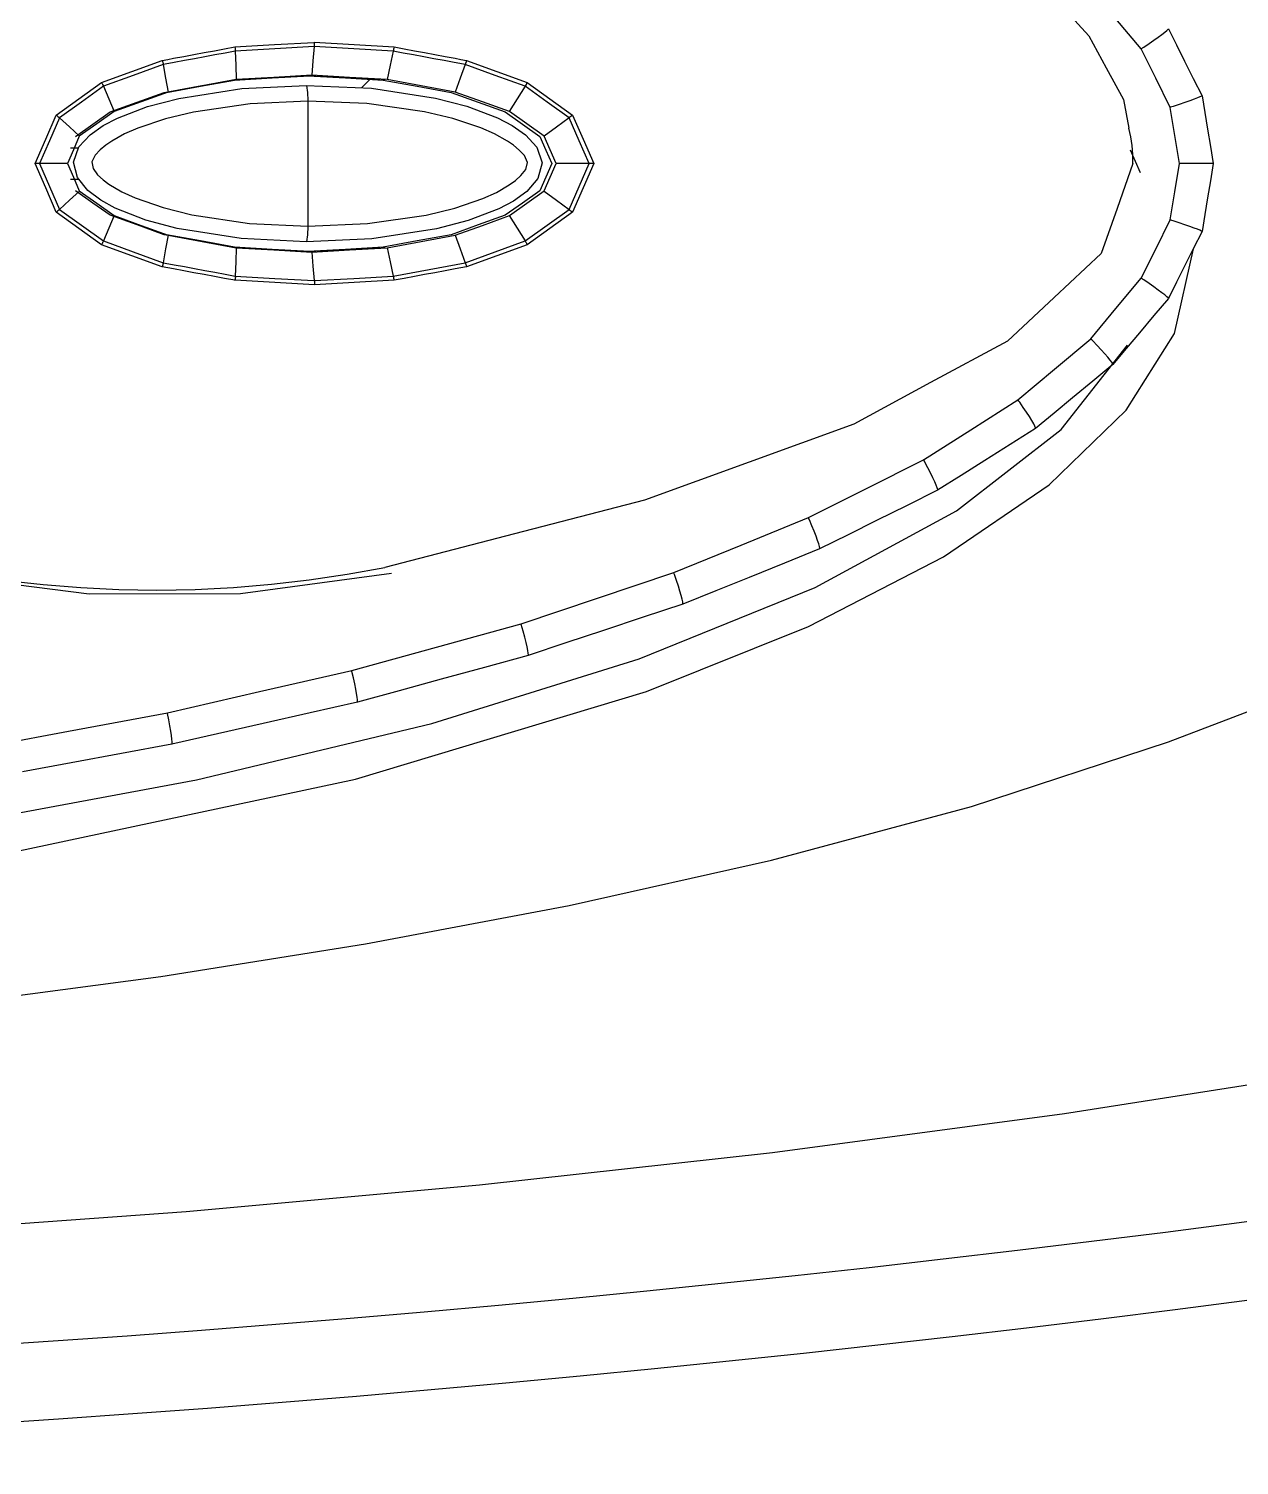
# Model space of a CAD drawing. Header units: millimetres. Extents: x 10547 to 11305, y 9897 to 10391.
# Drawn here: x 11050.819 to 11051.281, y 10069.683 to 10070.231 of the extents above; entities that cross this region are included whole.
import ezdxf

# ---------------------------------------------------------------- set-up
doc = ezdxf.new("R2010")
doc.units = ezdxf.units.MM
doc.layers.add('LG-AIRCON', color=240, linetype='Continuous')
doc.layers.add('LG-실내기', color=6, linetype='Continuous')

# ---------------------------------------------------------------- blocks, each defined once
blk = doc.blocks.new('15215')
at = {"layer": 'LG-실내기', "color": 0, "linetype": 'Continuous'}
for p, q in [((-7035.569, 12615.695), (-7034.103, 12614.101)), ((-7031.428, 12613.437), (-7032.722, 12614.985)), ((-7030.222, 12614.292), (-7030.114, 12614.381)), ((-7030.114, 12614.381), (-7030.051, 12614.442)), ((-7030.051, 12614.442), (-7030.034, 12614.472)), ((-7030.034, 12614.472), (-7029.619, 12613.642)), ((-7077.856, 12613.541), (-7075.822, 12613.658)), ((-7075.822, 12613.658), (-7073.789, 12613.775)), ((-7073.789, 12613.777), (-7071.742, 12613.659)), ((-7073.788, 12613.777), (-7073.786, 12613.717)), ((-7073.786, 12613.717), (-7073.785, 12613.66)), ((-7073.785, 12613.66), (-7073.784, 12613.607)), ((-7071.742, 12613.659), (-7069.696, 12613.54)), ((-7034.103, 12614.101), (-7033.217, 12612.475)), ((-7031.296, 12613.526), (-7031.028, 12613.708)), ((-7031.028, 12613.708), (-7030.78, 12613.881)), ((-7030.78, 12613.881), (-7030.559, 12614.038)), ((-7030.559, 12614.038), (-7030.371, 12614.177)), ((-7030.371, 12614.177), (-7030.222, 12614.292)), ((-7029.619, 12613.642), (-7029.204, 12612.812)), ((-7081.568, 12612.85), (-7081.278, 12612.904)), ((-7081.278, 12612.904), (-7080.988, 12612.957)), ((-7080.988, 12612.957), (-7080.466, 12613.054)), ((-7080.466, 12613.054), (-7079.944, 12613.151)), ((-7079.913, 12612.939), (-7080.435, 12612.842)), ((-7079.944, 12613.151), (-7079.422, 12613.248)), ((-7079.391, 12613.036), (-7079.913, 12612.939)), ((-7079.422, 12613.248), (-7078.9, 12613.345)), ((-7078.869, 12613.132), (-7079.391, 12613.036)), ((-7078.9, 12613.345), (-7078.378, 12613.442)), ((-7078.347, 12613.229), (-7078.869, 12613.132)), ((-7078.378, 12613.442), (-7077.856, 12613.539)), ((-7077.825, 12613.326), (-7078.347, 12613.229)), ((-7077.843, 12613.541), (-7077.84, 12613.482)), ((-7077.84, 12613.482), (-7077.838, 12613.425)), ((-7077.838, 12613.425), (-7077.838, 12613.372)), ((-7077.838, 12613.372), (-7077.838, 12613.325)), ((-7075.804, 12613.443), (-7077.825, 12613.326)), ((-7077.825, 12613.326), (-7077.802, 12612.599)), ((-7073.784, 12613.559), (-7075.804, 12613.443)), ((-7073.784, 12613.559), (-7073.849, 12612.826)), ((-7073.784, 12613.607), (-7073.784, 12613.559)), ((-7071.763, 12613.443), (-7073.784, 12613.559)), ((-7069.743, 12613.326), (-7071.763, 12613.443)), ((-7069.743, 12613.326), (-7069.895, 12612.599)), ((-7069.731, 12613.372), (-7069.743, 12613.326)), ((-7069.221, 12613.229), (-7069.743, 12613.326)), ((-7069.719, 12613.424), (-7069.731, 12613.372)), ((-7069.707, 12613.481), (-7069.719, 12613.424)), ((-7069.696, 12613.539), (-7069.707, 12613.481)), ((-7069.696, 12613.539), (-7069.174, 12613.442)), ((-7068.699, 12613.132), (-7069.221, 12613.229)), ((-7069.174, 12613.442), (-7068.652, 12613.345)), ((-7068.177, 12613.035), (-7068.699, 12613.132)), ((-7068.652, 12613.345), (-7068.13, 12613.248)), ((-7067.655, 12612.939), (-7068.177, 12613.035)), ((-7068.13, 12613.248), (-7067.608, 12613.151)), ((-7067.133, 12612.842), (-7067.655, 12612.939)), ((-7067.608, 12613.151), (-7067.086, 12613.054)), ((-7067.086, 12613.054), (-7066.565, 12612.957)), ((-7066.565, 12612.957), (-7066.274, 12612.904)), ((-7066.274, 12612.904), (-7065.984, 12612.85)), ((-7031.428, 12613.437), (-7031.42, 12613.443)), ((-7030.687, 12611.941), (-7031.428, 12613.437)), ((-7031.42, 12613.443), (-7031.413, 12613.448)), ((-7031.413, 12613.448), (-7031.354, 12613.487)), ((-7031.354, 12613.487), (-7031.296, 12613.526)), ((-7084.673, 12611.718), (-7083.12, 12612.284)), ((-7083.12, 12612.284), (-7081.568, 12612.85)), ((-7081.519, 12612.64), (-7083.05, 12612.083)), ((-7081.568, 12612.85), (-7081.56, 12612.821)), ((-7081.56, 12612.821), (-7081.553, 12612.793)), ((-7081.553, 12612.793), (-7081.546, 12612.764)), ((-7081.546, 12612.764), (-7081.539, 12612.737)), ((-7081.539, 12612.737), (-7081.528, 12612.686)), ((-7081.528, 12612.686), (-7081.519, 12612.64)), ((-7081.238, 12612.693), (-7081.519, 12612.64)), ((-7081.519, 12612.64), (-7081.393, 12611.935)), ((-7080.956, 12612.745), (-7081.238, 12612.693)), ((-7080.435, 12612.842), (-7080.956, 12612.745)), ((-7077.802, 12612.599), (-7077.779, 12611.872)), ((-7073.849, 12612.826), (-7073.914, 12612.093)), ((-7069.895, 12612.599), (-7070.048, 12611.872)), ((-7066.612, 12612.745), (-7067.133, 12612.842)), ((-7066.33, 12612.693), (-7066.612, 12612.745)), ((-7066.048, 12612.64), (-7066.33, 12612.693)), ((-7066.048, 12612.64), (-7066.304, 12611.935)), ((-7066.032, 12612.686), (-7066.048, 12612.64)), ((-7064.516, 12612.083), (-7066.048, 12612.64)), ((-7066.016, 12612.737), (-7066.032, 12612.686)), ((-7066.008, 12612.764), (-7066.016, 12612.737)), ((-7066, 12612.792), (-7066.008, 12612.764)), ((-7065.992, 12612.821), (-7066, 12612.792)), ((-7065.984, 12612.85), (-7065.992, 12612.821)), ((-7065.984, 12612.85), (-7064.431, 12612.284)), ((-7064.431, 12612.284), (-7062.878, 12611.718)), ((-7033.217, 12612.475), (-7032.332, 12610.849)), ((-7029.204, 12612.812), (-7028.759, 12611.923)), ((-7085.836, 12610.886), (-7084.673, 12611.718)), ((-7084.581, 12611.525), (-7085.708, 12610.719)), ((-7084.673, 12611.718), (-7084.659, 12611.691)), ((-7084.659, 12611.691), (-7084.646, 12611.665)), ((-7084.646, 12611.665), (-7084.633, 12611.64)), ((-7084.633, 12611.64), (-7084.621, 12611.614)), ((-7084.621, 12611.614), (-7084.598, 12611.567)), ((-7084.598, 12611.567), (-7084.58, 12611.525)), ((-7083.05, 12612.083), (-7084.581, 12611.525)), ((-7084.581, 12611.525), (-7084.307, 12610.877)), ((-7081.466, 12611.206), (-7079.723, 12611.526)), ((-7081.393, 12611.935), (-7081.267, 12611.229)), ((-7081.354, 12611.206), (-7079.612, 12611.526)), ((-7079.525, 12611.55), (-7081.269, 12611.228)), ((-7079.723, 12611.526), (-7077.981, 12611.845)), ((-7079.612, 12611.526), (-7077.87, 12611.845)), ((-7077.781, 12611.872), (-7079.525, 12611.55)), ((-7077.981, 12611.845), (-7076.05, 12611.955)), ((-7077.87, 12611.845), (-7075.938, 12611.955)), ((-7077.87, 12611.845), (-7077.825, 12611.858)), ((-7077.825, 12611.858), (-7077.781, 12611.871)), ((-7075.847, 12611.982), (-7077.781, 12611.872)), ((-7077.485, 12611.408), (-7074.203, 12611.565)), ((-7076.05, 12611.955), (-7074.118, 12612.065)), ((-7075.938, 12611.955), (-7074.007, 12612.065)), ((-7073.913, 12612.093), (-7075.847, 12611.982)), ((-7074.203, 12611.565), (-7070.857, 12611.421)), ((-7074.203, 12611.565), (-7074.197, 12611.563)), ((-7074.197, 12611.563), (-7074.191, 12611.557)), ((-7074.191, 12611.557), (-7074.18, 12611.535)), ((-7074.18, 12611.535), (-7074.17, 12611.502)), ((-7074.17, 12611.502), (-7074.156, 12611.43)), ((-7074.156, 12611.43), (-7074.143, 12611.333)), ((-7074.118, 12612.065), (-7072.187, 12611.955)), ((-7074.007, 12612.065), (-7072.076, 12611.955)), ((-7071.98, 12611.982), (-7073.913, 12612.093)), ((-7072.187, 12611.955), (-7070.256, 12611.845)), ((-7072.076, 12611.955), (-7070.144, 12611.845)), ((-7070.046, 12611.872), (-7071.98, 12611.982)), ((-7071.349, 12611.458), (-7070.923, 12611.883)), ((-7070.857, 12611.421), (-7067.577, 12610.921)), ((-7070.256, 12611.845), (-7068.513, 12611.525)), ((-7068.302, 12611.55), (-7070.046, 12611.872)), ((-7068.513, 12611.525), (-7066.771, 12611.206)), ((-7066.558, 12611.228), (-7068.302, 12611.55)), ((-7066.304, 12611.935), (-7066.56, 12611.229)), ((-7062.986, 12611.525), (-7064.516, 12612.083)), ((-7062.985, 12611.525), (-7063.389, 12610.877)), ((-7062.961, 12611.567), (-7062.986, 12611.525)), ((-7061.857, 12610.719), (-7062.985, 12611.525)), ((-7062.934, 12611.614), (-7062.961, 12611.567)), ((-7062.92, 12611.64), (-7062.934, 12611.614)), ((-7062.905, 12611.665), (-7062.92, 12611.64)), ((-7062.891, 12611.691), (-7062.905, 12611.665)), ((-7062.878, 12611.718), (-7062.891, 12611.691)), ((-7062.878, 12611.718), (-7061.713, 12610.886)), ((-7029.946, 12610.446), (-7030.687, 12611.941)), ((-7028.759, 12611.923), (-7028.314, 12611.035)), ((-7086.999, 12610.053), (-7085.836, 12610.886)), ((-7085.708, 12610.719), (-7086.835, 12609.912)), ((-7084.307, 12610.877), (-7084.034, 12610.229)), ((-7084.231, 12610.21), (-7082.848, 12610.708)), ((-7082.653, 12610.728), (-7084.038, 12610.227)), ((-7082.848, 12610.708), (-7081.466, 12611.206)), ((-7081.269, 12611.228), (-7082.653, 12610.728)), ((-7082.315, 12610.487), (-7080.723, 12610.903)), ((-7081.354, 12611.206), (-7081.312, 12611.217)), ((-7081.312, 12611.217), (-7081.27, 12611.228)), ((-7080.723, 12610.903), (-7077.485, 12611.408)), ((-7074.11, 12610.764), (-7077.06, 12610.628)), ((-7074.143, 12611.333), (-7074.131, 12611.214)), ((-7074.131, 12611.214), (-7074.122, 12611.078)), ((-7074.122, 12611.078), (-7074.115, 12610.926)), ((-7074.115, 12610.926), (-7074.11, 12610.764)), ((-7074.11, 12610.764), (-7074.11, 12607.565)), ((-7071.094, 12610.639), (-7074.11, 12610.764)), ((-7067.577, 12610.921), (-7065.964, 12610.506)), ((-7066.771, 12611.206), (-7065.388, 12610.708)), ((-7065.173, 12610.728), (-7066.557, 12611.228)), ((-7065.388, 12610.708), (-7064.006, 12610.21)), ((-7063.789, 12610.227), (-7065.173, 12610.728)), ((-7063.389, 12610.877), (-7063.793, 12610.229)), ((-7060.729, 12609.913), (-7061.857, 12610.719)), ((-7061.713, 12610.886), (-7060.55, 12610.054)), ((-7032.332, 12610.849), (-7032.2, 12610.117)), ((-7029.198, 12610.698), (-7029.485, 12610.6)), ((-7028.943, 12610.786), (-7029.198, 12610.698)), ((-7028.723, 12610.865), (-7028.943, 12610.786)), ((-7028.548, 12610.93), (-7028.723, 12610.865)), ((-7028.418, 12610.981), (-7028.548, 12610.93)), ((-7028.34, 12611.017), (-7028.418, 12610.981)), ((-7028.314, 12611.035), (-7028.34, 12611.017)), ((-7028.314, 12611.035), (-7028.173, 12610.179)), ((-7087.539, 12608.81), (-7086.999, 12610.053)), ((-7086.999, 12610.053), (-7086.975, 12610.034)), ((-7086.975, 12610.034), (-7086.952, 12610.015)), ((-7086.952, 12610.015), (-7086.93, 12609.996)), ((-7086.93, 12609.996), (-7086.908, 12609.978)), ((-7086.908, 12609.978), (-7086.869, 12609.943)), ((-7085.119, 12609.583), (-7084.231, 12610.21)), ((-7084.038, 12610.227), (-7084.926, 12609.596)), ((-7083.858, 12609.898), (-7082.315, 12610.487)), ((-7079.974, 12610.2), (-7081.405, 12609.856)), ((-7077.06, 12610.628), (-7079.974, 12610.2)), ((-7068.135, 12610.215), (-7071.094, 12610.639)), ((-7066.681, 12609.87), (-7068.135, 12610.215)), ((-7065.964, 12610.506), (-7064.394, 12609.913)), ((-7064.006, 12610.21), (-7063.118, 12609.583)), ((-7062.9, 12609.596), (-7063.789, 12610.227)), ((-7060.644, 12609.978), (-7060.689, 12609.944)), ((-7060.621, 12609.996), (-7060.644, 12609.978)), ((-7060.597, 12610.015), (-7060.621, 12609.996)), ((-7060.573, 12610.034), (-7060.597, 12610.015)), ((-7060.55, 12610.054), (-7060.573, 12610.034)), ((-7060.55, 12610.054), (-7060.008, 12608.81)), ((-7032.2, 12610.117), (-7032.068, 12609.386)), ((-7029.938, 12610.448), (-7029.946, 12610.446)), ((-7029.71, 12609.006), (-7029.946, 12610.446)), ((-7029.931, 12610.451), (-7029.938, 12610.448)), ((-7029.861, 12610.474), (-7029.931, 12610.451)), ((-7029.793, 12610.496), (-7029.861, 12610.474)), ((-7029.485, 12610.6), (-7029.793, 12610.496)), ((-7028.173, 12610.179), (-7028.031, 12609.324)), ((-7086.835, 12609.912), (-7087.345, 12608.739)), ((-7086.869, 12609.943), (-7086.835, 12609.913)), ((-7086.835, 12609.912), (-7086.323, 12609.441)), ((-7086.323, 12609.441), (-7085.812, 12608.969)), ((-7086.007, 12608.956), (-7085.119, 12609.583)), ((-7084.926, 12609.596), (-7085.815, 12608.965)), ((-7085.268, 12609.037), (-7084.591, 12609.515)), ((-7084.591, 12609.515), (-7083.858, 12609.898)), ((-7082.811, 12609.382), (-7083.493, 12609.082)), ((-7081.405, 12609.856), (-7082.811, 12609.382)), ((-7065.251, 12609.393), (-7066.681, 12609.87)), ((-7064.552, 12609.087), (-7065.251, 12609.393)), ((-7064.394, 12609.913), (-7063.644, 12609.524)), ((-7063.644, 12609.524), (-7062.955, 12609.04)), ((-7063.118, 12609.583), (-7062.23, 12608.956)), ((-7062.011, 12608.965), (-7062.9, 12609.596)), ((-7061.371, 12609.44), (-7062.013, 12608.969)), ((-7060.729, 12609.912), (-7061.371, 12609.44)), ((-7060.689, 12609.944), (-7060.729, 12609.913)), ((-7060.218, 12608.739), (-7060.729, 12609.912)), ((-7031.955, 12608.938), (-7032.068, 12609.386)), ((-7028.031, 12609.324), (-7027.885, 12608.445)), ((-7088.079, 12607.566), (-7087.539, 12608.81)), ((-7087.345, 12608.739), (-7087.855, 12607.566)), ((-7085.815, 12608.965), (-7086.121, 12608.265)), ((-7085.834, 12608.416), (-7085.268, 12609.037)), ((-7084.451, 12608.511), (-7084.74, 12608.272)), ((-7084.142, 12608.722), (-7084.451, 12608.511)), ((-7083.493, 12609.082), (-7084.142, 12608.722)), ((-7063.885, 12608.718), (-7064.552, 12609.087)), ((-7063.572, 12608.503), (-7063.885, 12608.718)), ((-7063.281, 12608.26), (-7063.572, 12608.503)), ((-7062.955, 12609.04), (-7062.379, 12608.406)), ((-7062.23, 12608.956), (-7061.924, 12608.261)), ((-7061.705, 12608.265), (-7062.011, 12608.965)), ((-7059.708, 12607.566), (-7060.218, 12608.739)), ((-7060.008, 12608.81), (-7059.468, 12607.566)), ((-7031.883, 12608.485), (-7031.955, 12608.938)), ((-7031.851, 12608.028), (-7031.883, 12608.485)), ((-7029.474, 12607.565), (-7029.71, 12609.006)), ((-7086.121, 12608.265), (-7086.428, 12607.565)), ((-7086.266, 12608.365), (-7085.867, 12608.365)), ((-7086.107, 12607.647), (-7085.834, 12608.416)), ((-7085, 12607.997), (-7085.168, 12607.664)), ((-7084.74, 12608.272), (-7085, 12607.997)), ((-7063.015, 12607.976), (-7063.281, 12608.26)), ((-7062.858, 12607.627), (-7063.015, 12607.976)), ((-7062.379, 12608.406), (-7062.111, 12607.609)), ((-7061.924, 12608.261), (-7061.618, 12607.565)), ((-7061.398, 12607.565), (-7061.705, 12608.265)), ((-7031.457, 12607.098), (-7031.981, 12608.258)), ((-7031.86, 12607.565), (-7031.851, 12608.028)), ((-7027.885, 12608.445), (-7027.739, 12607.565)), ((-7087.539, 12606.322), (-7088.079, 12607.566)), ((-7088.048, 12607.566), (-7088.079, 12607.566)), ((-7088.017, 12607.566), (-7088.048, 12607.566)), ((-7087.986, 12607.566), (-7088.017, 12607.566)), ((-7087.957, 12607.566), (-7087.986, 12607.566)), ((-7087.929, 12607.566), (-7087.957, 12607.566)), ((-7087.902, 12607.566), (-7087.929, 12607.566)), ((-7087.878, 12607.566), (-7087.902, 12607.566)), ((-7087.855, 12607.566), (-7087.878, 12607.566)), ((-7087.855, 12607.565), (-7087.345, 12606.392)), ((-7087.141, 12607.564), (-7087.855, 12607.565)), ((-7086.428, 12607.565), (-7087.141, 12607.564)), ((-7086.428, 12607.565), (-7086.121, 12606.866)), ((-7085.913, 12606.855), (-7086.107, 12607.647)), ((-7085.168, 12607.664), (-7085.109, 12607.307)), ((-7085.109, 12607.307), (-7084.876, 12606.995)), ((-7074.11, 12607.565), (-7074.11, 12604.367)), ((-7063.197, 12606.954), (-7062.944, 12607.263)), ((-7062.944, 12607.263), (-7062.858, 12607.627)), ((-7062.111, 12607.609), (-7062.335, 12606.798)), ((-7061.618, 12607.565), (-7061.924, 12606.87)), ((-7061.705, 12606.866), (-7061.398, 12607.565)), ((-7060.553, 12607.564), (-7061.398, 12607.565)), ((-7059.708, 12607.565), (-7060.553, 12607.564)), ((-7060.218, 12606.392), (-7059.708, 12607.565)), ((-7059.468, 12607.566), (-7060.008, 12606.322)), ((-7059.681, 12607.566), (-7059.708, 12607.566)), ((-7059.654, 12607.566), (-7059.681, 12607.566)), ((-7059.624, 12607.566), (-7059.654, 12607.566)), ((-7059.594, 12607.566), (-7059.624, 12607.566)), ((-7059.563, 12607.566), (-7059.594, 12607.566)), ((-7059.531, 12607.566), (-7059.563, 12607.566)), ((-7059.499, 12607.566), (-7059.531, 12607.566)), ((-7059.468, 12607.566), (-7059.499, 12607.566)), ((-7031.86, 12607.565), (-7032.668, 12605.262)), ((-7029.71, 12606.126), (-7029.474, 12607.565)), ((-7029.429, 12607.565), (-7029.474, 12607.565)), ((-7029.385, 12607.565), (-7029.429, 12607.565)), ((-7029.34, 12607.565), (-7029.385, 12607.565)), ((-7029.296, 12607.565), (-7029.34, 12607.565)), ((-7029.209, 12607.565), (-7029.296, 12607.565)), ((-7029.123, 12607.565), (-7029.209, 12607.565)), ((-7028.956, 12607.565), (-7029.123, 12607.565)), ((-7028.795, 12607.565), (-7028.956, 12607.565)), ((-7028.717, 12607.565), (-7028.795, 12607.565)), ((-7028.641, 12607.565), (-7028.717, 12607.565)), ((-7028.567, 12607.565), (-7028.641, 12607.565)), ((-7028.496, 12607.565), (-7028.567, 12607.565)), ((-7028.361, 12607.565), (-7028.496, 12607.565)), ((-7028.237, 12607.565), (-7028.361, 12607.565)), ((-7028.179, 12607.565), (-7028.237, 12607.565)), ((-7028.124, 12607.565), (-7028.179, 12607.565)), ((-7028.073, 12607.565), (-7028.124, 12607.565)), ((-7028.025, 12607.565), (-7028.073, 12607.565)), ((-7027.939, 12607.565), (-7028.025, 12607.565)), ((-7027.868, 12607.565), (-7027.939, 12607.565)), ((-7027.739, 12607.565), (-7027.885, 12606.686)), ((-7027.838, 12607.565), (-7027.868, 12607.565)), ((-7027.812, 12607.565), (-7027.838, 12607.565)), ((-7027.79, 12607.565), (-7027.812, 12607.565)), ((-7027.772, 12607.565), (-7027.79, 12607.565)), ((-7027.747, 12607.565), (-7027.772, 12607.565)), ((-7027.739, 12607.565), (-7027.747, 12607.565)), ((-7086.999, 12605.078), (-7087.539, 12606.322)), ((-7087.345, 12606.392), (-7086.835, 12605.219)), ((-7086.266, 12606.765), (-7085.867, 12606.765)), ((-7086.121, 12606.866), (-7085.815, 12606.166)), ((-7085.384, 12606.195), (-7085.913, 12606.855)), ((-7084.876, 12606.995), (-7084.6, 12606.736)), ((-7084.6, 12606.736), (-7084.296, 12606.51)), ((-7084.296, 12606.51), (-7083.644, 12606.125)), ((-7064.452, 12606.093), (-7063.793, 12606.473)), ((-7063.793, 12606.473), (-7063.482, 12606.697)), ((-7063.482, 12606.697), (-7063.197, 12606.954)), ((-7062.335, 12606.798), (-7062.894, 12606.143)), ((-7061.924, 12606.87), (-7062.23, 12606.175)), ((-7062.011, 12606.166), (-7061.705, 12606.866)), ((-7060.729, 12605.219), (-7060.218, 12606.392)), ((-7060.008, 12606.322), (-7060.55, 12605.077)), ((-7027.885, 12606.686), (-7028.031, 12605.807)), ((-7086.323, 12605.69), (-7086.835, 12605.219)), ((-7085.812, 12606.162), (-7086.323, 12605.69)), ((-7085.119, 12605.548), (-7086.007, 12606.175)), ((-7085.815, 12606.166), (-7084.926, 12605.535)), ((-7084.715, 12605.692), (-7085.384, 12606.195)), ((-7084.231, 12604.92), (-7085.119, 12605.548)), ((-7084.926, 12605.535), (-7084.038, 12604.904)), ((-7083.978, 12605.289), (-7084.715, 12605.692)), ((-7083.644, 12606.125), (-7082.955, 12605.808)), ((-7082.955, 12605.808), (-7081.525, 12605.31)), ((-7066.583, 12605.288), (-7065.145, 12605.781)), ((-7065.145, 12605.781), (-7064.452, 12606.093)), ((-7063.579, 12605.646), (-7064.324, 12605.25)), ((-7063.118, 12605.548), (-7064.006, 12604.92)), ((-7063.789, 12604.904), (-7062.9, 12605.535)), ((-7062.894, 12606.143), (-7063.579, 12605.646)), ((-7062.23, 12606.175), (-7063.118, 12605.548)), ((-7062.9, 12605.535), (-7062.011, 12606.166)), ((-7062.013, 12606.161), (-7061.371, 12605.691)), ((-7061.371, 12605.691), (-7060.729, 12605.219)), ((-7029.946, 12604.686), (-7029.71, 12606.126)), ((-7028.031, 12605.807), (-7028.173, 12604.952)), ((-7086.975, 12605.097), (-7086.999, 12605.078)), ((-7085.836, 12604.245), (-7086.999, 12605.078)), ((-7086.952, 12605.116), (-7086.975, 12605.097)), ((-7086.93, 12605.135), (-7086.952, 12605.116)), ((-7086.908, 12605.153), (-7086.93, 12605.135)), ((-7086.869, 12605.188), (-7086.908, 12605.153)), ((-7086.835, 12605.218), (-7086.869, 12605.188)), ((-7086.835, 12605.219), (-7085.708, 12604.412)), ((-7084.034, 12604.902), (-7084.307, 12604.254)), ((-7082.848, 12604.422), (-7084.231, 12604.92)), ((-7084.038, 12604.904), (-7082.653, 12604.403)), ((-7082.417, 12604.676), (-7083.978, 12605.289)), ((-7081.525, 12605.31), (-7080.061, 12604.949)), ((-7080.061, 12604.949), (-7077.102, 12604.506)), ((-7071.055, 12604.495), (-7068.054, 12604.932)), ((-7068.054, 12604.932), (-7066.583, 12605.288)), ((-7064.324, 12605.25), (-7065.893, 12604.648)), ((-7064.006, 12604.92), (-7065.388, 12604.423)), ((-7065.173, 12604.403), (-7063.789, 12604.904)), ((-7063.793, 12604.902), (-7063.389, 12604.254)), ((-7061.857, 12604.412), (-7060.729, 12605.218)), ((-7060.55, 12605.077), (-7061.713, 12604.245)), ((-7060.729, 12605.218), (-7060.689, 12605.187)), ((-7060.689, 12605.187), (-7060.644, 12605.153)), ((-7060.644, 12605.153), (-7060.621, 12605.135)), ((-7060.621, 12605.135), (-7060.597, 12605.116)), ((-7060.597, 12605.116), (-7060.573, 12605.097)), ((-7060.573, 12605.097), (-7060.55, 12605.077)), ((-7032.668, 12605.262), (-7033.476, 12602.958)), ((-7028.173, 12604.952), (-7028.314, 12604.096)), ((-7084.673, 12603.413), (-7085.836, 12604.245)), ((-7085.708, 12604.412), (-7084.581, 12603.606)), ((-7084.307, 12604.254), (-7084.581, 12603.606)), ((-7081.466, 12603.925), (-7082.848, 12604.422)), ((-7082.653, 12604.403), (-7081.269, 12603.902)), ((-7080.798, 12604.244), (-7082.417, 12604.676)), ((-7077.519, 12603.725), (-7080.798, 12604.244)), ((-7077.102, 12604.506), (-7074.11, 12604.367)), ((-7074.115, 12604.205), (-7074.122, 12604.053)), ((-7074.11, 12604.366), (-7074.115, 12604.205)), ((-7074.11, 12604.366), (-7071.055, 12604.495)), ((-7067.517, 12604.223), (-7070.829, 12603.713)), ((-7065.893, 12604.648), (-7067.517, 12604.223)), ((-7065.388, 12604.423), (-7066.771, 12603.925)), ((-7066.557, 12603.903), (-7065.173, 12604.403)), ((-7063.389, 12604.254), (-7062.985, 12603.606)), ((-7062.985, 12603.606), (-7061.857, 12604.412)), ((-7061.713, 12604.245), (-7062.878, 12603.413)), ((-7030.687, 12603.19), (-7029.946, 12604.686)), ((-7029.938, 12604.683), (-7029.946, 12604.686)), ((-7029.931, 12604.68), (-7029.938, 12604.683)), ((-7029.861, 12604.657), (-7029.931, 12604.68)), ((-7029.793, 12604.635), (-7029.861, 12604.657)), ((-7029.485, 12604.531), (-7029.793, 12604.635)), ((-7029.197, 12604.434), (-7029.485, 12604.531)), ((-7028.943, 12604.345), (-7029.197, 12604.434)), ((-7028.723, 12604.266), (-7028.943, 12604.345)), ((-7028.314, 12604.096), (-7028.759, 12603.207)), ((-7028.548, 12604.201), (-7028.723, 12604.266)), ((-7028.418, 12604.15), (-7028.548, 12604.201)), ((-7028.34, 12604.114), (-7028.418, 12604.15)), ((-7028.314, 12604.096), (-7028.34, 12604.114)), ((-7084.659, 12603.44), (-7084.673, 12603.413)), ((-7083.12, 12602.847), (-7084.673, 12603.413)), ((-7084.646, 12603.466), (-7084.659, 12603.44)), ((-7084.633, 12603.492), (-7084.646, 12603.466)), ((-7084.621, 12603.517), (-7084.633, 12603.492)), ((-7084.598, 12603.564), (-7084.621, 12603.517)), ((-7084.58, 12603.606), (-7084.598, 12603.564)), ((-7084.581, 12603.606), (-7083.05, 12603.048)), ((-7079.723, 12603.605), (-7081.466, 12603.925)), ((-7081.267, 12603.902), (-7081.393, 12603.196)), ((-7081.354, 12603.925), (-7081.312, 12603.914)), ((-7079.612, 12603.605), (-7081.354, 12603.925)), ((-7081.312, 12603.914), (-7081.27, 12603.903)), ((-7081.269, 12603.902), (-7079.525, 12603.581)), ((-7077.981, 12603.286), (-7079.723, 12603.605)), ((-7077.87, 12603.286), (-7079.612, 12603.605)), ((-7079.525, 12603.581), (-7077.781, 12603.26)), ((-7074.203, 12603.565), (-7077.519, 12603.725)), ((-7070.829, 12603.713), (-7074.203, 12603.565)), ((-7074.197, 12603.568), (-7074.203, 12603.565)), ((-7074.191, 12603.574), (-7074.197, 12603.568)), ((-7074.18, 12603.595), (-7074.191, 12603.574)), ((-7074.17, 12603.629), (-7074.18, 12603.595)), ((-7074.156, 12603.701), (-7074.17, 12603.629)), ((-7074.143, 12603.798), (-7074.156, 12603.701)), ((-7074.131, 12603.916), (-7074.143, 12603.798)), ((-7074.122, 12604.053), (-7074.131, 12603.916)), ((-7068.513, 12603.605), (-7070.256, 12603.286)), ((-7070.046, 12603.26), (-7068.302, 12603.581)), ((-7066.771, 12603.925), (-7068.513, 12603.605)), ((-7068.302, 12603.581), (-7066.558, 12603.903)), ((-7066.56, 12603.902), (-7066.304, 12603.196)), ((-7064.516, 12603.049), (-7062.986, 12603.606)), ((-7062.878, 12603.413), (-7064.43, 12602.847)), ((-7062.986, 12603.606), (-7062.961, 12603.564)), ((-7062.961, 12603.564), (-7062.934, 12603.517)), ((-7062.934, 12603.517), (-7062.92, 12603.492)), ((-7062.92, 12603.492), (-7062.905, 12603.466)), ((-7062.905, 12603.466), (-7062.891, 12603.44)), ((-7062.891, 12603.44), (-7062.878, 12603.413)), ((-7081.568, 12602.281), (-7083.12, 12602.847)), ((-7083.05, 12603.048), (-7081.519, 12602.491)), ((-7081.393, 12603.196), (-7081.519, 12602.491)), ((-7076.05, 12603.175), (-7077.981, 12603.286)), ((-7077.87, 12603.286), (-7077.825, 12603.273)), ((-7075.938, 12603.175), (-7077.87, 12603.286)), ((-7077.825, 12603.273), (-7077.781, 12603.26)), ((-7077.779, 12603.259), (-7077.802, 12602.532)), ((-7077.781, 12603.26), (-7075.847, 12603.149)), ((-7074.118, 12603.065), (-7076.05, 12603.175)), ((-7074.007, 12603.065), (-7075.938, 12603.175)), ((-7075.847, 12603.149), (-7073.913, 12603.038)), ((-7072.187, 12603.175), (-7074.118, 12603.065)), ((-7072.076, 12603.175), (-7074.007, 12603.065)), ((-7073.914, 12603.038), (-7073.849, 12602.305)), ((-7073.913, 12603.038), (-7071.98, 12603.149)), ((-7070.256, 12603.286), (-7072.187, 12603.175)), ((-7070.144, 12603.286), (-7072.076, 12603.175)), ((-7071.98, 12603.149), (-7070.046, 12603.26)), ((-7070.048, 12603.259), (-7069.895, 12602.532)), ((-7066.304, 12603.196), (-7066.048, 12602.491)), ((-7066.048, 12602.491), (-7064.516, 12603.049)), ((-7064.43, 12602.847), (-7065.984, 12602.282)), ((-7033.476, 12602.958), (-7035.878, 12600.715)), ((-7031.428, 12601.694), (-7030.687, 12603.19)), ((-7029.725, 12598.869), (-7028.742, 12603.199)), ((-7028.759, 12603.207), (-7029.204, 12602.318)), ((-7081.56, 12602.31), (-7081.568, 12602.281)), ((-7081.278, 12602.228), (-7081.568, 12602.281)), ((-7081.553, 12602.339), (-7081.56, 12602.31)), ((-7081.546, 12602.367), (-7081.553, 12602.339)), ((-7081.539, 12602.394), (-7081.546, 12602.367)), ((-7081.528, 12602.445), (-7081.539, 12602.394)), ((-7081.519, 12602.491), (-7081.528, 12602.445)), ((-7081.519, 12602.491), (-7081.238, 12602.439)), ((-7080.988, 12602.174), (-7081.278, 12602.228)), ((-7081.238, 12602.439), (-7080.956, 12602.386)), ((-7080.466, 12602.077), (-7080.988, 12602.174)), ((-7080.956, 12602.386), (-7080.435, 12602.289)), ((-7079.944, 12601.98), (-7080.466, 12602.077)), ((-7080.435, 12602.289), (-7079.913, 12602.192)), ((-7079.422, 12601.883), (-7079.944, 12601.98)), ((-7079.913, 12602.192), (-7079.391, 12602.096)), ((-7078.9, 12601.786), (-7079.422, 12601.883)), ((-7079.391, 12602.096), (-7078.869, 12601.999)), ((-7078.869, 12601.999), (-7078.347, 12601.902)), ((-7078.347, 12601.902), (-7077.825, 12601.805)), ((-7077.802, 12602.532), (-7077.825, 12601.805)), ((-7073.849, 12602.305), (-7073.784, 12601.572)), ((-7069.895, 12602.532), (-7069.743, 12601.805)), ((-7069.743, 12601.805), (-7067.895, 12602.148)), ((-7068.13, 12601.883), (-7068.652, 12601.786)), ((-7067.608, 12601.98), (-7068.13, 12601.883)), ((-7067.895, 12602.148), (-7066.048, 12602.491)), ((-7067.086, 12602.077), (-7067.608, 12601.98)), ((-7066.565, 12602.174), (-7067.086, 12602.077)), ((-7066.274, 12602.228), (-7066.565, 12602.174)), ((-7065.984, 12602.282), (-7066.274, 12602.228)), ((-7066.048, 12602.491), (-7066.032, 12602.445)), ((-7066.032, 12602.445), (-7066.016, 12602.394)), ((-7066.016, 12602.394), (-7066.008, 12602.367)), ((-7066.008, 12602.367), (-7066, 12602.339)), ((-7066, 12602.339), (-7065.992, 12602.31)), ((-7065.992, 12602.31), (-7065.984, 12602.282)), ((-7029.204, 12602.318), (-7029.619, 12601.488)), ((-7078.378, 12601.689), (-7078.9, 12601.786)), ((-7077.856, 12601.592), (-7078.378, 12601.689)), ((-7077.843, 12601.59), (-7077.856, 12601.592)), ((-7077.83, 12601.587), (-7077.843, 12601.59)), ((-7077.827, 12601.648), (-7077.83, 12601.589)), ((-7075.797, 12601.472), (-7077.83, 12601.589)), ((-7077.825, 12601.705), (-7077.827, 12601.648)), ((-7077.825, 12601.805), (-7077.824, 12601.758)), ((-7077.825, 12601.805), (-7075.804, 12601.689)), ((-7077.824, 12601.758), (-7077.825, 12601.705)), ((-7075.804, 12601.689), (-7073.784, 12601.572)), ((-7073.764, 12601.354), (-7075.797, 12601.472)), ((-7073.784, 12601.572), (-7071.763, 12601.689)), ((-7073.784, 12601.572), (-7073.778, 12601.525)), ((-7073.778, 12601.525), (-7073.773, 12601.472)), ((-7073.773, 12601.472), (-7073.768, 12601.415)), ((-7073.768, 12601.415), (-7073.764, 12601.356)), ((-7071.73, 12601.473), (-7073.764, 12601.356)), ((-7071.763, 12601.689), (-7069.743, 12601.805)), ((-7069.696, 12601.591), (-7071.73, 12601.473)), ((-7069.743, 12601.805), (-7069.731, 12601.759)), ((-7069.731, 12601.759), (-7069.719, 12601.707)), ((-7069.719, 12601.707), (-7069.707, 12601.65)), ((-7069.707, 12601.65), (-7069.696, 12601.592)), ((-7069.174, 12601.689), (-7069.696, 12601.592)), ((-7068.652, 12601.786), (-7069.174, 12601.689)), ((-7032.722, 12600.146), (-7031.428, 12601.694)), ((-7031.42, 12601.689), (-7031.428, 12601.694)), ((-7031.413, 12601.684), (-7031.42, 12601.689)), ((-7031.354, 12601.644), (-7031.413, 12601.684)), ((-7031.296, 12601.605), (-7031.354, 12601.644)), ((-7031.028, 12601.422), (-7031.296, 12601.605)), ((-7030.78, 12601.25), (-7031.028, 12601.422)), ((-7030.559, 12601.092), (-7030.78, 12601.25)), ((-7029.619, 12601.488), (-7030.034, 12600.658)), ((-7035.878, 12600.715), (-7038.282, 12598.471)), ((-7030.034, 12600.658), (-7030.776, 12599.779)), ((-7030.371, 12600.954), (-7030.559, 12601.092)), ((-7030.222, 12600.839), (-7030.371, 12600.954)), ((-7030.113, 12600.75), (-7030.222, 12600.839)), ((-7030.051, 12600.689), (-7030.113, 12600.75)), ((-7030.034, 12600.658), (-7030.051, 12600.689)), ((-7034.016, 12598.598), (-7032.722, 12600.146)), ((-7030.776, 12599.779), (-7031.519, 12598.899)), ((-7038.282, 12598.471), (-7042.215, 12596.349)), ((-7035.877, 12597.036), (-7034.016, 12598.598)), ((-7035.528, 12593.949), (-7032.136, 12598.264)), ((-7034.008, 12598.59), (-7034.016, 12598.598)), ((-7034.001, 12598.582), (-7034.008, 12598.59)), ((-7033.953, 12598.533), (-7034.001, 12598.582)), ((-7033.905, 12598.484), (-7033.953, 12598.533)), ((-7033.682, 12598.25), (-7033.905, 12598.484)), ((-7033.477, 12598.029), (-7033.682, 12598.25)), ((-7031.519, 12598.899), (-7032.201, 12598.091)), ((-7032.197, 12594.931), (-7029.725, 12598.869)), ((-7033.295, 12597.829), (-7033.477, 12598.029)), ((-7033.142, 12597.653), (-7033.295, 12597.829)), ((-7033.021, 12597.506), (-7033.142, 12597.653)), ((-7032.936, 12597.394), (-7033.021, 12597.506)), ((-7032.201, 12598.091), (-7032.883, 12597.283)), ((-7037.74, 12595.474), (-7035.877, 12597.036)), ((-7032.884, 12597.282), (-7033.913, 12596.428)), ((-7032.89, 12597.319), (-7032.936, 12597.394)), ((-7032.883, 12597.283), (-7032.89, 12597.319)), ((-7042.215, 12596.349), (-7046.151, 12594.224)), ((-7033.913, 12596.428), (-7034.942, 12595.573)), ((-7040.158, 12593.937), (-7037.74, 12595.474)), ((-7037.733, 12595.464), (-7037.74, 12595.474)), ((-7037.726, 12595.454), (-7037.733, 12595.464)), ((-7037.689, 12595.401), (-7037.726, 12595.454)), ((-7037.651, 12595.348), (-7037.689, 12595.401)), ((-7037.468, 12595.083), (-7037.651, 12595.348)), ((-7034.942, 12595.573), (-7035.889, 12594.786)), ((-7037.299, 12594.834), (-7037.468, 12595.083)), ((-7037.152, 12594.607), (-7037.299, 12594.834)), ((-7037.028, 12594.409), (-7037.152, 12594.607)), ((-7035.889, 12594.786), (-7036.836, 12594)), ((-7036.142, 12591.116), (-7032.197, 12594.931)), ((-7046.151, 12594.224), (-7051.511, 12592.277)), ((-7042.577, 12592.4), (-7040.158, 12593.937)), ((-7040.889, 12589.789), (-7035.528, 12593.949)), ((-7036.837, 12594), (-7038.139, 12593.18)), ((-7036.933, 12594.245), (-7037.028, 12594.409)), ((-7036.868, 12594.12), (-7036.933, 12594.245)), ((-7036.835, 12594.038), (-7036.868, 12594.12)), ((-7036.836, 12594), (-7036.835, 12594.038)), ((-7038.139, 12593.18), (-7039.442, 12592.36)), ((-7045.525, 12590.918), (-7042.577, 12592.4)), ((-7042.57, 12592.388), (-7042.577, 12592.4)), ((-7042.563, 12592.375), (-7042.57, 12592.388)), ((-7042.535, 12592.324), (-7042.563, 12592.375)), ((-7042.508, 12592.273), (-7042.535, 12592.324)), ((-7039.442, 12592.36), (-7040.649, 12591.6)), ((-7051.511, 12592.277), (-7056.876, 12590.328)), ((-7042.356, 12591.989), (-7042.508, 12592.273)), ((-7042.218, 12591.722), (-7042.356, 12591.989)), ((-7042.098, 12591.479), (-7042.218, 12591.722)), ((-7040.649, 12591.6), (-7041.857, 12590.84)), ((-7048.474, 12589.435), (-7045.525, 12590.918)), ((-7041.857, 12590.84), (-7043.418, 12590.063)), ((-7041.998, 12591.268), (-7042.098, 12591.479)), ((-7041.923, 12591.095), (-7041.998, 12591.268)), ((-7041.873, 12590.963), (-7041.923, 12591.095)), ((-7041.851, 12590.878), (-7041.873, 12590.963)), ((-7041.857, 12590.84), (-7041.851, 12590.878)), ((-7041.561, 12587.422), (-7036.142, 12591.116)), ((-7056.876, 12590.328), (-7063.523, 12588.607)), ((-7051.921, 12588.03), (-7048.474, 12589.435)), ((-7048.468, 12589.42), (-7048.474, 12589.435)), ((-7048.462, 12589.406), (-7048.468, 12589.42)), ((-7048.442, 12589.36), (-7048.462, 12589.406)), ((-7048.422, 12589.315), (-7048.442, 12589.36)), ((-7048.131, 12585.852), (-7040.889, 12589.789)), ((-7043.418, 12590.063), (-7044.979, 12589.286)), ((-7048.296, 12589.019), (-7048.422, 12589.315)), ((-7048.183, 12588.74), (-7048.296, 12589.019)), ((-7048.084, 12588.488), (-7048.183, 12588.74)), ((-7044.979, 12589.286), (-7046.439, 12588.559)), ((-7063.523, 12588.607), (-7070.175, 12586.885)), ((-7055.37, 12586.624), (-7051.921, 12588.03)), ((-7048.004, 12588.269), (-7048.084, 12588.488)), ((-7047.944, 12588.09), (-7048.004, 12588.269)), ((-7047.906, 12587.955), (-7047.944, 12588.09)), ((-7047.891, 12587.868), (-7047.906, 12587.955)), ((-7046.439, 12588.559), (-7047.9, 12587.832)), ((-7047.9, 12587.832), (-7049.702, 12587.105)), ((-7048.47, 12583.865), (-7041.561, 12587.422)), ((-7047.9, 12587.832), (-7047.891, 12587.868)), ((-7085.308, 12585.508), (-7093.06, 12586.513)), ((-7069.819, 12586.567), (-7077.552, 12585.526)), ((-7074.038, 12586.246), (-7072.103, 12586.534)), ((-7072.103, 12586.534), (-7070.175, 12586.885)), ((-7059.28, 12585.313), (-7055.37, 12586.624)), ((-7055.364, 12586.607), (-7055.37, 12586.624)), ((-7055.358, 12586.591), (-7055.364, 12586.607)), ((-7055.345, 12586.553), (-7055.358, 12586.591)), ((-7055.332, 12586.515), (-7055.345, 12586.553)), ((-7055.227, 12586.211), (-7055.332, 12586.515)), ((-7049.702, 12587.105), (-7051.505, 12586.377)), ((-7089.582, 12586.221), (-7087.661, 12586.005)), ((-7087.661, 12586.005), (-7085.73, 12585.85)), ((-7085.73, 12585.85), (-7083.789, 12585.758)), ((-7083.789, 12585.758), (-7081.838, 12585.728)), ((-7081.838, 12585.728), (-7080.859, 12585.737)), ((-7080.859, 12585.737), (-7079.88, 12585.762)), ((-7079.88, 12585.762), (-7078.902, 12585.803)), ((-7078.902, 12585.803), (-7077.926, 12585.86)), ((-7077.926, 12585.86), (-7075.979, 12586.021)), ((-7075.979, 12586.021), (-7074.038, 12586.246)), ((-7057.135, 12582.203), (-7048.131, 12585.852)), ((-7055.133, 12585.926), (-7055.227, 12586.211)), ((-7055.052, 12585.668), (-7055.133, 12585.926)), ((-7053.208, 12585.69), (-7054.91, 12585.003)), ((-7051.505, 12586.377), (-7053.208, 12585.69)), ((-7077.552, 12585.526), (-7085.308, 12585.508)), ((-7063.193, 12584.003), (-7059.28, 12585.313)), ((-7054.911, 12585.003), (-7056.937, 12584.331)), ((-7054.986, 12585.444), (-7055.052, 12585.668)), ((-7054.939, 12585.262), (-7054.986, 12585.444)), ((-7054.909, 12585.124), (-7054.939, 12585.262)), ((-7054.91, 12585.003), (-7054.9, 12585.038)), ((-7054.9, 12585.038), (-7054.909, 12585.124)), ((-7056.937, 12584.331), (-7058.963, 12583.658)), ((-7067.528, 12582.802), (-7063.193, 12584.003)), ((-7063.187, 12583.984), (-7063.193, 12584.003)), ((-7063.182, 12583.966), (-7063.187, 12583.984)), ((-7063.086, 12583.626), (-7063.182, 12583.966)), ((-7063, 12583.309), (-7063.086, 12583.626)), ((-7058.963, 12583.658), (-7060.894, 12583.018)), ((-7056.771, 12580.531), (-7048.47, 12583.865)), ((-7071.866, 12581.602), (-7067.528, 12582.802)), ((-7062.934, 12583.048), (-7063, 12583.309)), ((-7062.88, 12582.821), (-7062.934, 12583.048)), ((-7062.842, 12582.636), (-7062.88, 12582.821)), ((-7060.894, 12583.018), (-7062.825, 12582.378)), ((-7067.754, 12578.901), (-7057.135, 12582.203)), ((-7062.825, 12582.378), (-7065.056, 12581.766)), ((-7062.82, 12582.498), (-7062.842, 12582.636)), ((-7062.825, 12582.378), (-7062.814, 12582.411)), ((-7062.814, 12582.411), (-7062.82, 12582.498)), ((-7076.585, 12580.524), (-7071.866, 12581.602)), ((-7071.861, 12581.582), (-7071.866, 12581.602)), ((-7071.856, 12581.562), (-7071.861, 12581.582)), ((-7071.778, 12581.228), (-7071.856, 12581.562)), ((-7065.056, 12581.766), (-7067.288, 12581.155)), ((-7081.305, 12579.447), (-7076.585, 12580.524)), ((-7071.71, 12580.917), (-7071.778, 12581.228)), ((-7071.655, 12580.653), (-7071.71, 12580.917)), ((-7071.668, 12576.042), (-7056.771, 12580.531)), ((-7071.612, 12580.424), (-7071.655, 12580.653)), ((-7069.43, 12580.568), (-7071.572, 12579.981)), ((-7067.288, 12581.155), (-7069.43, 12580.568)), ((-7071.572, 12579.981), (-7073.987, 12579.435)), ((-7071.581, 12580.238), (-7071.612, 12580.424)), ((-7071.564, 12580.1), (-7071.581, 12580.238)), ((-7071.572, 12579.981), (-7071.561, 12580.013)), ((-7071.561, 12580.013), (-7071.564, 12580.1)), ((-7030.027, 12577.948), (-7025.07, 12579.848)), ((-7086.363, 12578.503), (-7081.305, 12579.447)), ((-7081.301, 12579.425), (-7081.305, 12579.447)), ((-7081.297, 12579.403), (-7081.301, 12579.425)), ((-7081.235, 12579.077), (-7081.297, 12579.403)), ((-7081.18, 12578.772), (-7081.235, 12579.077)), ((-7073.987, 12579.435), (-7076.402, 12578.889)), ((-7091.422, 12577.559), (-7086.363, 12578.503)), ((-7081.135, 12578.506), (-7081.18, 12578.772)), ((-7081.1, 12578.276), (-7081.135, 12578.506)), ((-7078.737, 12578.361), (-7081.072, 12577.833)), ((-7079.815, 12576), (-7067.754, 12578.901)), ((-7076.402, 12578.889), (-7078.737, 12578.361)), ((-7081.072, 12577.833), (-7083.649, 12577.358)), ((-7081.076, 12578.09), (-7081.1, 12578.276)), ((-7081.063, 12577.951), (-7081.076, 12578.09)), ((-7081.072, 12577.833), (-7081.062, 12577.865)), ((-7081.062, 12577.865), (-7081.063, 12577.951)), ((-7040.116, 12574.65), (-7030.027, 12577.948)), ((-7086.226, 12576.881), (-7088.733, 12576.418)), ((-7083.649, 12577.358), (-7086.226, 12576.881)), ((-7093.119, 12573.548), (-7079.815, 12576)), ((-7089.154, 12572.325), (-7071.668, 12576.042)), ((-7050.372, 12571.9), (-7040.116, 12574.65)), ((-7060.731, 12569.573), (-7050.372, 12571.9)), ((-7071.163, 12567.601), (-7060.731, 12569.573)), ((-7081.648, 12565.933), (-7071.163, 12567.601)), ((-7092.173, 12564.54), (-7081.648, 12565.933)), ((-7020.45, 12561.25), (-7035.358, 12558.897)), ((-7035.358, 12558.897), (-7050.318, 12556.907)), ((-7050.318, 12556.907), (-7065.319, 12555.245)), ((-7065.319, 12555.245), (-7080.351, 12553.883)), ((-7080.351, 12553.883), (-7095.406, 12552.795))]:
    blk.add_line(p, q, dxfattribs=at)
for radius in [996, 1000]:
    blk.add_arc((-7155.739, 13540.907), radius, 255.930132, 284.069868, dxfattribs=at)

msp = doc.modelspace()

# ---------------------------------------------------------------- block references
at = {"layer": 'LG-AIRCON', "xscale": 0.007449840356167105, "yscale": 0.007449840356167105, "zscale": 0.007449840356167105}
msp.add_blockref('15215', (11103.62667, 9976.25514), dxfattribs=at)

doc.saveas('drawing.dxf')
